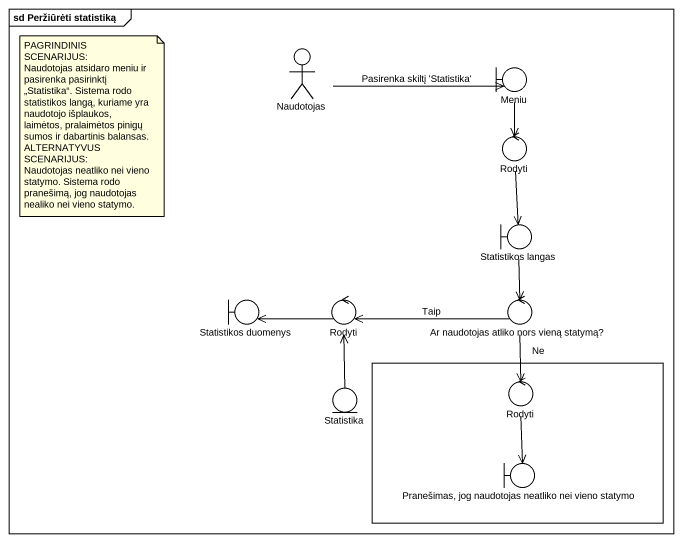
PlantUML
@startuml
mainframe sd Peržiūrėti statistiką
actor Naudotojas
boundary Meniu
control Rodyti
boundary "Statistikos langas" as Statistikos_langas
boundary "Statistikos duomenys" as Statistikos_duomenys
control "Rodyti" as Rodyti_2
control "Ar naudotojas atliko nors vieną statymą?" as Ar_naudotojas_atliko_nors
rectangle " " as rectangle1 {
  control "Rodyti" as Rodyti_3
  boundary "Pranešimas, jog naudotojas neatliko nei vieno statymo" as Pranešimas_jog_naudotojas
}
entity Statistika
Naudotojas -right-> Meniu : Pasirenka skiltį 'Statistika'
Meniu --> Rodyti
Rodyti --> Statistikos_langas
Statistikos_langas --> Ar_naudotojas_atliko_nors
Rodyti_2 -left-> Statistikos_duomenys
Ar_naudotojas_atliko_nors -left-> Rodyti_2 : Taip
Ar_naudotojas_atliko_nors --> Rodyti_3 : Ne
Statistika -up-> Rodyti_2
Rodyti_3 --> Pranešimas_jog_naudotojas
note as N1
  PAGRINDINIS SCENARIJUS:
  Naudotojas atsidaro meniu ir pasirenka pasirinktį „Statistika“. Sistema rodo statistikos langą, kuriame yra naudotojo išplaukos, laimėtos, pralaimėtos pinigų sumos ir dabartinis balansas.
  ALTERNATYVUS SCENARIJUS:
  Naudotojas neatliko nei vieno statymo. Sistema rodo pranešimą, jog naudotojas nealiko nei vieno statymo.
end note
@enduml
